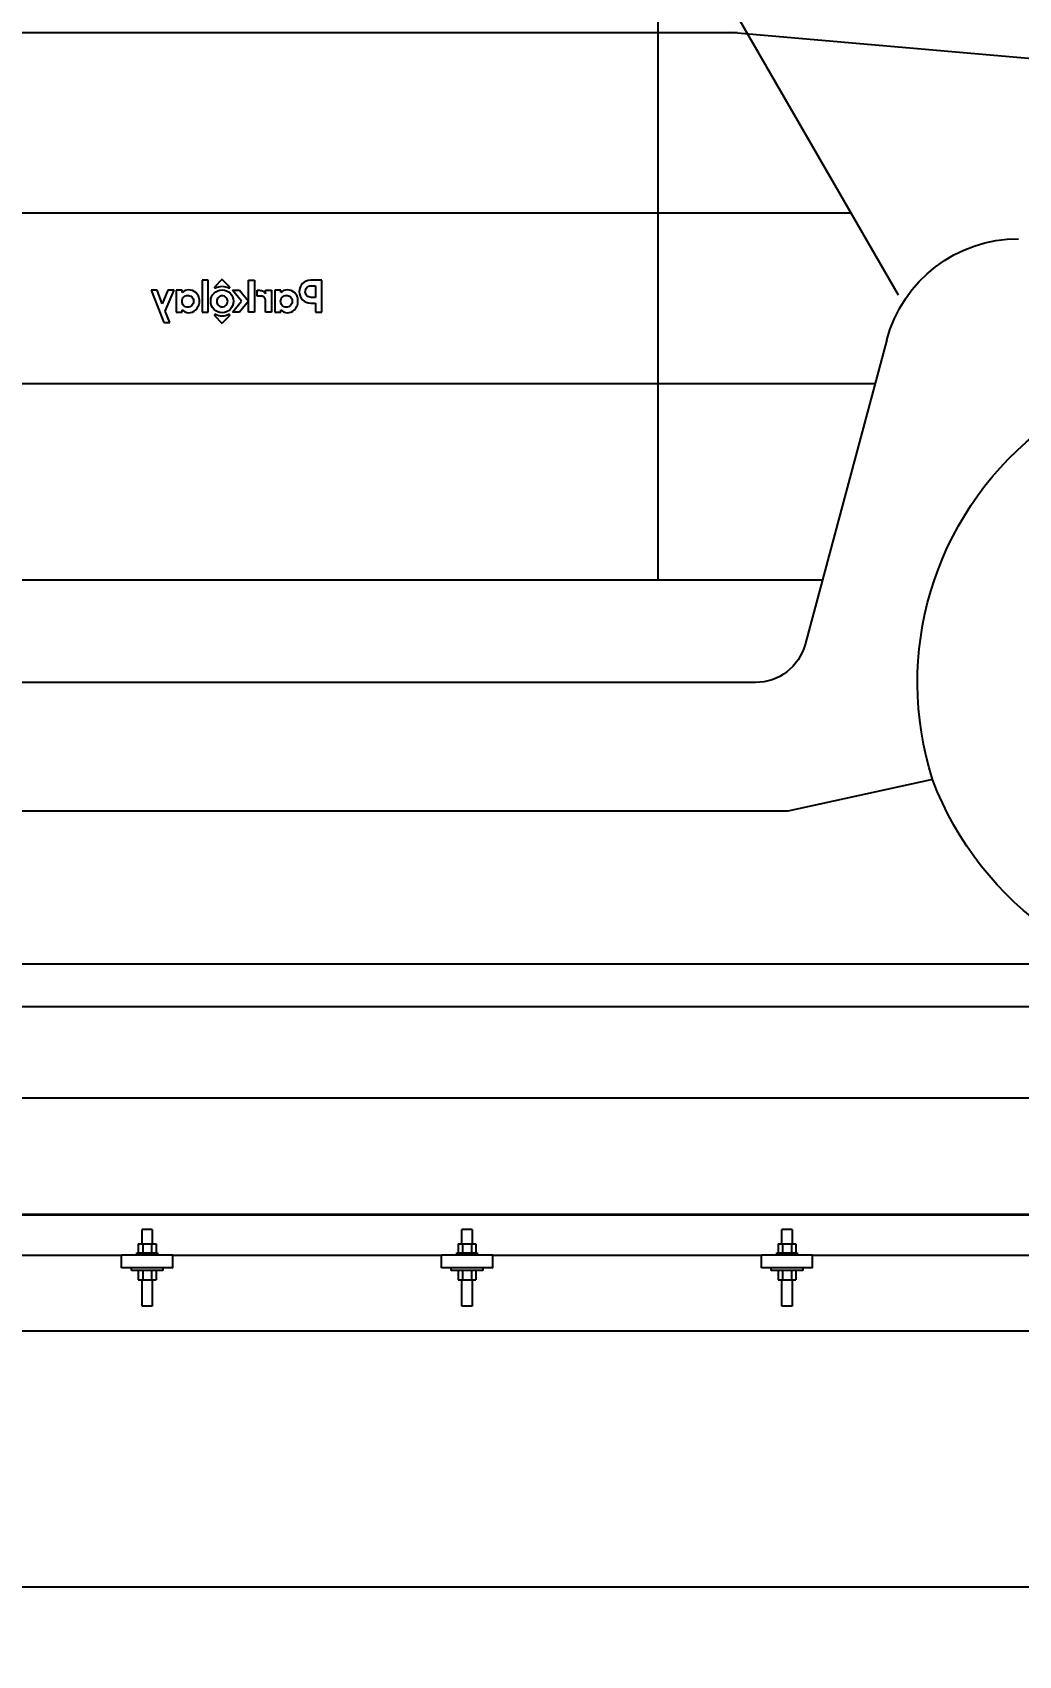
# Model space of a CAD drawing. Header units: metres. Extents: x 22161 to 254982, y -319656 to -11038.
# Drawn here: x 79590.1 to 79705.7, y -25743.2 to -25553 of the extents above; entities that cross this region are included whole.
import ezdxf

# ---------------------------------------------------------------- set-up
doc = ezdxf.new("R2010")
doc.units = ezdxf.units.M
for name, color, linetype in [('j', 4, 'Continuous'), ('PMX25-CAR', 254, 'Continuous'), ('PMX25-LOGO', 7, 'Continuous')]:
    doc.layers.add(name, color=color, linetype=linetype)
doc.layers.add('PMX25-RAIL', color=7, linetype='Continuous', true_color=0xffcc5a)
doc.layers.add('PMX25-SDP', color=7, linetype='Continuous', true_color=0x00b7c8)
doc.styles.add('ITALIC', font='italic.shx')
doc.dimstyles.new('dim-a-100', dxfattribs={"dimtxt": 40, "dimasz": 1, "dimexe": 10, "dimexo": 0, "dimgap": 6, "dimtad": 0, "dimdec": 0, "dimrnd": 5, "dimzin": 0, "dimdsep": 46, "dimtxsty": 'ITALIC', "dimblk1": 'R', "dimblk2": 'R', "dimsah": 1, "dimcen": 0.01, "dimse1": 1, "dimse2": 1, "dimclrd": 1, "dimclrt": 3, "dimadec": 0, "dimazin": 0, "dimtfac": 1, "dimtdec": 0, "dimtix": 1, "dimtmove": 2, "dimatfit": 3, "dimldrblk": 'R', "dimfxl": 1, "dimtolj": 1, "dimtzin": 0, "dimarcsym": 0})

# ---------------------------------------------------------------- blocks, each defined once
blk = doc.blocks.new('R')
blk.add_line((0, 6), (0, -6))
blk.add_circle((0, 0), 2)
blk = doc.blocks.new('*D9490')
at = {"layer": 'Defpoints', "color": 0}
for p in [(22160.54, -11038.28), (254981.96, -319594.12), (254889.51, -319637.39)]:
    blk.add_point(p, dxfattribs=at)
at = {"layer": 'j', "color": 1, "lineweight": -2}
for p, q in [((254970.04, -319576.66), (254970.84, -319576.06)), ((254969.25, -319577.26), (254889.51, -319637.39)), ((254888.71, -319637.99), (254887.92, -319638.59))]:
    blk.add_line(p, q, dxfattribs=at)
for p, rotation in [((254969.25, -319577.26), 217.0216487905008), ((254889.51, -319637.39), 37.02164879050087)]:
    blk.add_blockref('R', p, dxfattribs=dict(at, rotation=rotation))
at = {"layer": 'j', "color": 3, "insert": (254929.38, -319607.33), "char_height": 40, "attachment_point": 5, "rotation": 217.0216, "style": 'ITALIC'}
blk.add_mtext('\\A1;100', dxfattribs=at)
blk = doc.blocks.new('LOGO----DECOR-PMX25')
at = {"layer": 'PMX25-LOGO'}
for p, q in [((-10, 2.13), (-8.71, 2.13)), ((-10, -1.62), (-10, 2.13)), ((-8.71, 2.13), (-8.43, 2.11)), ((-8.43, 2.11), (-8.3, 2.07)), ((-8.3, 2.07), (-8.17, 2.03)), ((-8.17, 2.03), (-7.94, 1.9)), ((-7.94, 1.9), (-7.74, 1.74)), ((-1.42, 2.13), (-2.13, 2.13)), ((-2.13, 2.13), (-2.13, -1.62)), ((-1.42, -1.62), (-1.42, 2.13)), ((0.79, 1.37), (1.61, 2.19)), ((1.61, 2.19), (1.67, 2.21)), ((1.67, 2.21), (1.73, 2.19)), ((1.73, 2.19), (2.54, 1.37)), ((3.31, 2.13), (4.01, 2.13)), ((3.31, -1.62), (3.31, 2.13)), ((4.01, 2.13), (4.01, -1.62)), ((-9.29, 1.47), (-9.29, 0.11)), ((-8.76, 1.47), (-9.29, 1.47)), ((-9.29, 0.11), (-8.76, 0.11)), ((-8.61, 1.46), (-8.76, 1.47)), ((-8.76, 0.11), (-8.61, 0.13)), ((-8.48, 1.42), (-8.61, 1.46)), ((-8.61, 0.13), (-8.48, 0.17)), ((-8.36, 1.35), (-8.48, 1.42)), ((-8.48, 0.17), (-8.36, 0.23)), ((-8.26, 1.27), (-8.36, 1.35)), ((-8.36, 0.23), (-8.26, 0.31)), ((-8.19, 1.17), (-8.26, 1.27)), ((-8.26, 0.31), (-8.19, 0.41)), ((-8.13, 1.05), (-8.19, 1.17)), ((-8.19, 0.41), (-8.13, 0.53)), ((-8.09, 0.93), (-8.13, 1.05)), ((-8.13, 0.53), (-8.09, 0.66)), ((-8.08, 0.79), (-8.09, 0.93)), ((-8.09, 0.66), (-8.08, 0.79)), ((-7.74, 1.74), (-7.58, 1.55)), ((-7.58, 0.04), (-7.74, -0.16)), ((-7.58, 1.55), (-7.46, 1.32)), ((-7.46, 0.27), (-7.58, 0.04)), ((-7.46, 1.32), (-7.38, 1.06)), ((-7.38, 0.52), (-7.46, 0.27)), ((-7.38, 1.06), (-7.36, 0.79)), ((-7.36, 0.79), (-7.38, 0.52)), ((-7.19, -0.02), (-7.16, 0.13)), ((-7.16, 0.13), (-7.11, 0.26)), ((-7.11, 0.26), (-6.98, 0.49)), ((-6.98, 0.49), (-6.82, 0.68)), ((-6.82, 0.68), (-6.62, 0.82)), ((-6.62, 0.82), (-6.41, 0.92)), ((-6.42, 0.06), (-6.48, -0.05)), ((-6.33, 0.17), (-6.42, 0.06)), ((-6.41, 0.92), (-6.19, 0.98)), ((-6.23, 0.25), (-6.33, 0.17)), ((-6.11, 0.31), (-6.23, 0.25)), ((-6.19, 0.98), (-5.97, 1)), ((-5.98, 0.35), (-6.11, 0.31)), ((-5.84, 0.36), (-5.98, 0.35)), ((-5.97, 1), (-5.74, 0.98)), ((-5.71, 0.35), (-5.84, 0.36)), ((-5.74, 0.98), (-5.53, 0.92)), ((-5.58, 0.31), (-5.71, 0.35)), ((-5.47, 0.24), (-5.58, 0.31)), ((-5.53, 0.92), (-5.35, 0.82)), ((-5.37, 0.16), (-5.47, 0.24)), ((-5.29, 0.06), (-5.37, 0.16)), ((-5.35, 0.82), (-5.21, 0.7)), ((-5.23, -0.06), (-5.29, 0.06)), ((-5.21, 0.7), (-5.21, 0.95)), ((-5.21, 0.95), (-4.5, 0.95)), ((-4.5, 0.95), (-4.5, -1.62)), ((-3.41, 0.95), (-4.11, 0.95)), ((-4.11, 0.95), (-4.11, -1.62)), ((-3.41, 0.53), (-3.41, 0.95)), ((-3.36, 0.62), (-3.41, 0.53)), ((-3.37, -0.03), (-3.32, 0.06)), ((-3.29, 0.71), (-3.36, 0.62)), ((-3.32, 0.06), (-3.26, 0.13)), ((-3.22, 0.78), (-3.29, 0.71)), ((-3.26, 0.13), (-3.19, 0.19)), ((-3.14, 0.84), (-3.22, 0.78)), ((-3.19, 0.19), (-3.11, 0.23)), ((-3.05, 0.89), (-3.14, 0.84)), ((-3.11, 0.23), (-3.02, 0.26)), ((-2.94, 0.92), (-3.05, 0.89)), ((-3.02, 0.26), (-2.92, 0.27)), ((-2.83, 0.94), (-2.94, 0.92)), ((-2.92, 0.27), (-2.42, 0.27)), ((-2.7, 0.95), (-2.83, 0.94)), ((-2.42, 0.95), (-2.7, 0.95)), ((-2.42, 0.27), (-2.42, 0.95)), ((-0.37, 0.95), (-1.42, -0.33)), ((-0.61, -0.33), (0.44, 0.95)), ((0.44, 0.95), (-0.37, 0.95)), ((0.44, 0.19), (0.36, -0.06)), ((0.56, 0.41), (0.44, 0.19)), ((0.72, 0.61), (0.56, 0.41)), ((0.92, 0.77), (0.72, 0.61)), ((0.77, 1.32), (0.79, 1.37)), ((0.78, 1.26), (0.77, 1.32)), ((0.81, 1.24), (0.78, 1.26)), ((0.85, 1.23), (0.81, 1.24)), ((0.89, 1.24), (0.85, 1.23)), ((1.07, 1.32), (0.89, 1.24)), ((1.15, 0.9), (0.92, 0.77)), ((1.27, 1.37), (1.07, 1.32)), ((1.07, -0.08), (1.13, 0.03)), ((1.13, 0.03), (1.21, 0.12)), ((1.4, 0.98), (1.15, 0.9)), ((1.21, 0.12), (1.3, 0.2)), ((1.46, 1.41), (1.27, 1.37)), ((1.3, 0.2), (1.41, 0.26)), ((1.67, 1), (1.4, 0.98)), ((1.41, 0.26), (1.54, 0.3)), ((1.67, 1.42), (1.46, 1.41)), ((1.54, 0.3), (1.67, 0.31)), ((1.87, 1.41), (1.67, 1.42)), ((1.94, 0.98), (1.67, 1)), ((1.67, 0.31), (1.8, 0.3)), ((1.8, 0.3), (1.92, 0.26)), ((2.07, 1.37), (1.87, 1.41)), ((1.92, 0.26), (2.03, 0.2)), ((2.19, 0.9), (1.94, 0.98)), ((2.03, 0.2), (2.13, 0.12)), ((2.26, 1.32), (2.07, 1.37)), ((2.13, 0.12), (2.2, 0.03)), ((2.41, 0.77), (2.19, 0.9)), ((2.2, 0.03), (2.26, -0.08)), ((2.45, 1.24), (2.26, 1.32)), ((2.61, 0.61), (2.41, 0.77)), ((2.48, 1.23), (2.45, 1.24)), ((2.52, 1.24), (2.48, 1.23)), ((2.55, 1.26), (2.52, 1.24)), ((2.54, 1.37), (2.57, 1.32)), ((2.57, 1.32), (2.55, 1.26)), ((2.78, 0.41), (2.61, 0.61)), ((2.9, 0.19), (2.78, 0.41)), ((2.98, -0.06), (2.9, 0.19)), ((4.37, -0.02), (4.4, 0.13)), ((4.4, 0.13), (4.45, 0.26)), ((4.45, 0.26), (4.58, 0.49)), ((4.58, 0.49), (4.74, 0.68)), ((4.74, 0.68), (4.93, 0.82)), ((4.93, 0.82), (5.15, 0.92)), ((5.14, 0.06), (5.08, -0.05)), ((5.23, 0.17), (5.14, 0.06)), ((5.15, 0.92), (5.37, 0.98)), ((5.33, 0.25), (5.23, 0.17)), ((5.45, 0.31), (5.33, 0.25)), ((5.37, 0.98), (5.59, 1)), ((5.58, 0.35), (5.45, 0.31)), ((5.72, 0.36), (5.58, 0.35)), ((5.59, 1), (5.82, 0.98)), ((5.85, 0.35), (5.72, 0.36)), ((5.82, 0.98), (6.03, 0.92)), ((5.98, 0.31), (5.85, 0.35)), ((6.09, 0.24), (5.98, 0.31)), ((6.03, 0.92), (6.21, 0.82)), ((6.19, 0.16), (6.09, 0.24)), ((6.27, 0.06), (6.19, 0.16)), ((6.21, 0.82), (6.35, 0.7)), ((6.32, -0.06), (6.27, 0.06)), ((6.35, 0.7), (6.35, 0.95)), ((6.35, 0.95), (7.06, 0.95)), ((7.06, 0.95), (7.06, -1.62)), ((8.33, -1.51), (7.31, 0.95)), ((7.31, 0.95), (8.05, 0.95)), ((8.05, 0.95), (8.68, -0.63)), ((10, 0.95), (8.51, -2.81)), ((8.68, -0.63), (9.27, 0.95)), ((9.27, 0.95), (10, 0.95)), ((-9.29, -1.62), (-10, -1.62)), ((-8.71, -0.55), (-9.29, -0.55)), ((-9.29, -0.55), (-9.29, -1.62)), ((-8.43, -0.52), (-8.71, -0.55)), ((-8.3, -0.49), (-8.43, -0.52)), ((-8.17, -0.44), (-8.3, -0.49)), ((-7.94, -0.32), (-8.17, -0.44)), ((-7.74, -0.16), (-7.94, -0.32)), ((-7.22, -0.33), (-7.21, -0.17)), ((-7.21, -0.5), (-7.22, -0.33)), ((-7.21, -0.17), (-7.19, -0.02)), ((-7.19, -0.65), (-7.21, -0.5)), ((-7.16, -0.79), (-7.19, -0.65)), ((-7.1, -0.92), (-7.16, -0.79)), ((-6.97, -1.15), (-7.1, -0.92)), ((-6.81, -1.34), (-6.97, -1.15)), ((-6.62, -1.48), (-6.81, -1.34)), ((-6.41, -1.59), (-6.62, -1.48)), ((-6.52, -0.18), (-6.53, -0.33)), ((-6.53, -0.33), (-6.52, -0.47)), ((-6.48, -0.05), (-6.52, -0.18)), ((-6.52, -0.47), (-6.48, -0.6)), ((-6.48, -0.6), (-6.42, -0.72)), ((-6.42, -0.72), (-6.33, -0.82)), ((-6.19, -1.65), (-6.41, -1.59)), ((-6.33, -0.82), (-6.23, -0.9)), ((-6.23, -0.9), (-6.11, -0.97)), ((-5.98, -1.67), (-6.19, -1.65)), ((-6.11, -0.97), (-5.98, -1.01)), ((-5.98, -1.01), (-5.84, -1.02)), ((-5.74, -1.65), (-5.98, -1.67)), ((-5.84, -1.02), (-5.71, -1.01)), ((-5.53, -1.57), (-5.74, -1.65)), ((-5.71, -1.01), (-5.58, -0.97)), ((-5.58, -0.97), (-5.47, -0.9)), ((-5.35, -1.47), (-5.53, -1.57)), ((-5.47, -0.9), (-5.37, -0.82)), ((-5.37, -0.82), (-5.29, -0.72)), ((-5.21, -1.33), (-5.35, -1.47)), ((-5.29, -0.72), (-5.23, -0.6)), ((-5.2, -0.19), (-5.23, -0.06)), ((-5.23, -0.6), (-5.2, -0.47)), ((-5.21, -1.62), (-5.21, -1.33)), ((-5.21, -1.33), (-5.21, -1.33)), ((-4.5, -1.62), (-5.21, -1.62)), ((-5.19, -0.33), (-5.2, -0.19)), ((-5.2, -0.47), (-5.19, -0.33)), ((-4.11, -1.62), (-3.41, -1.62)), ((-3.41, -0.21), (-3.4, -0.12)), ((-3.41, -1.62), (-3.41, -0.21)), ((-3.4, -0.12), (-3.37, -0.03)), ((-2.13, -1.62), (-1.42, -1.62)), ((-1.42, -0.33), (-0.37, -1.62)), ((0.44, -1.62), (-0.61, -0.33)), ((-0.37, -1.62), (0.44, -1.62)), ((0.36, -0.06), (0.33, -0.33)), ((0.33, -0.33), (0.36, -0.6)), ((0.36, -0.6), (0.44, -0.85)), ((0.44, -0.85), (0.56, -1.08)), ((0.56, -1.08), (0.72, -1.28)), ((0.72, -1.28), (0.92, -1.44)), ((0.81, -1.9), (0.85, -1.89)), ((0.85, -1.89), (0.89, -1.9)), ((0.92, -1.44), (1.15, -1.56)), ((1.02, -0.33), (1.03, -0.2)), ((1.03, -0.46), (1.02, -0.33)), ((1.03, -0.2), (1.07, -0.08)), ((1.07, -0.59), (1.03, -0.46)), ((1.13, -0.7), (1.07, -0.59)), ((1.21, -0.79), (1.13, -0.7)), ((1.15, -1.56), (1.4, -1.64)), ((1.3, -0.87), (1.21, -0.79)), ((1.41, -0.93), (1.3, -0.87)), ((1.4, -1.64), (1.67, -1.67)), ((1.54, -0.97), (1.41, -0.93)), ((1.67, -0.98), (1.54, -0.97)), ((1.8, -0.97), (1.67, -0.98)), ((1.67, -1.67), (1.94, -1.64)), ((1.92, -0.93), (1.8, -0.97)), ((2.03, -0.87), (1.92, -0.93)), ((1.94, -1.64), (2.19, -1.56)), ((2.13, -0.79), (2.03, -0.87)), ((2.2, -0.7), (2.13, -0.79)), ((2.19, -1.56), (2.41, -1.44)), ((2.26, -0.59), (2.2, -0.7)), ((2.26, -0.08), (2.3, -0.2)), ((2.3, -0.46), (2.26, -0.59)), ((2.3, -0.2), (2.31, -0.33)), ((2.31, -0.33), (2.3, -0.46)), ((2.41, -1.44), (2.61, -1.28)), ((2.45, -1.9), (2.48, -1.89)), ((2.48, -1.89), (2.52, -1.9)), ((2.61, -1.28), (2.78, -1.08)), ((2.78, -1.08), (2.9, -0.85)), ((2.9, -0.85), (2.98, -0.6)), ((3, -0.33), (2.98, -0.06)), ((2.98, -0.6), (3, -0.33)), ((4.01, -1.62), (3.31, -1.62)), ((4.34, -0.17), (4.37, -0.02)), ((4.34, -0.33), (4.34, -0.17)), ((4.34, -0.5), (4.34, -0.33)), ((4.37, -0.65), (4.34, -0.5)), ((4.4, -0.79), (4.37, -0.65)), ((4.46, -0.92), (4.4, -0.79)), ((4.59, -1.15), (4.46, -0.92)), ((4.75, -1.34), (4.59, -1.15)), ((4.94, -1.48), (4.75, -1.34)), ((5.15, -1.59), (4.94, -1.48)), ((5.04, -0.18), (5.03, -0.33)), ((5.03, -0.33), (5.04, -0.47)), ((5.08, -0.05), (5.04, -0.18)), ((5.04, -0.47), (5.08, -0.6)), ((5.08, -0.6), (5.14, -0.72)), ((5.14, -0.72), (5.23, -0.82)), ((5.37, -1.65), (5.15, -1.59)), ((5.23, -0.82), (5.33, -0.9)), ((5.33, -0.9), (5.45, -0.97)), ((5.58, -1.67), (5.37, -1.65)), ((5.45, -0.97), (5.58, -1.01)), ((5.58, -1.01), (5.72, -1.02)), ((5.81, -1.65), (5.58, -1.67)), ((5.72, -1.02), (5.85, -1.01)), ((6.03, -1.57), (5.81, -1.65)), ((5.85, -1.01), (5.98, -0.97)), ((5.98, -0.97), (6.09, -0.9)), ((6.21, -1.47), (6.03, -1.57)), ((6.09, -0.9), (6.19, -0.82)), ((6.19, -0.82), (6.27, -0.72)), ((6.35, -1.33), (6.21, -1.47)), ((6.27, -0.72), (6.32, -0.6)), ((6.36, -0.19), (6.32, -0.06)), ((6.32, -0.6), (6.36, -0.47)), ((6.35, -1.62), (6.35, -1.33)), ((6.35, -1.33), (6.35, -1.33)), ((7.06, -1.62), (6.35, -1.62)), ((6.37, -0.33), (6.36, -0.19)), ((6.36, -0.47), (6.37, -0.33)), ((7.8, -2.81), (8.33, -1.51)), ((0.77, -1.98), (0.78, -1.93)), ((0.79, -2.04), (0.77, -1.98)), ((0.78, -1.93), (0.81, -1.9)), ((1.61, -2.85), (0.79, -2.04)), ((0.89, -1.9), (1.07, -1.98)), ((1.07, -1.98), (1.27, -2.04)), ((1.27, -2.04), (1.46, -2.07)), ((1.46, -2.07), (1.67, -2.09)), ((1.67, -2.88), (1.61, -2.85)), ((1.67, -2.09), (1.87, -2.07)), ((1.73, -2.85), (1.67, -2.88)), ((2.54, -2.04), (1.73, -2.85)), ((1.87, -2.07), (2.07, -2.04)), ((2.07, -2.04), (2.26, -1.98)), ((2.26, -1.98), (2.45, -1.9)), ((2.52, -1.9), (2.55, -1.93)), ((2.57, -1.98), (2.54, -2.04)), ((2.55, -1.93), (2.57, -1.98)), ((8.51, -2.81), (7.8, -2.81))]:
    blk.add_line(p, q, dxfattribs=at)
blk = doc.blocks.new('CAR-SUV--SIDE-DECOR-PMX25')
at = {"layer": 'PMX25-CAR'}
for p, q in [((-111.79, 81.38), (-55.96, 178.08)), ((-83.58, 118.25), (-83.58, 48)), ((-203.62, 102.4), (-92.01, 112.17)), ((-92.89, 112.13), (204.48, 112.13)), ((-106.24, 91), (198.5, 91)), ((-110.39, 76.14), (-100.83, 40.45)), ((-109.01, 71), (101.17, 71)), ((-102.85, 48), (87.89, 48)), ((-95.03, 36), (77.5, 36)), ((-115.77, 24.61), (-98.82, 20.9)), ((-98.81, 20.9), (51.19, 20.9))]:
    blk.add_line(p, q, dxfattribs=at)
for centre, radius, start, end in [((-125.85, 72), 16, 14.9999, 89.9997), ((-151.5, 36), 37.5, 342.3248, 187.916), ((-95.03, 42), 6, 195, 270), ((-151.33, 37.99), 37.99, 269.7498, 339.3815)]:
    blk.add_arc(centre, radius, start, end, dxfattribs=at)
at = {"layer": 'PMX25-LOGO', "ltscale": 100}
blk.add_blockref('LOGO----DECOR-PMX25', (-34.17, 81), dxfattribs=at)
blk = doc.blocks.new('*U14250')
at = {"layer": 'PMX25-RAIL'}
for p, q in [((130, -26.3), (-130, -26.3)), ((129.7, -26.4), (-129.7, -26.4)), ((-94.35, -28.1), (-94.35, -29.77)), ((-94.35, -28.1), (-93.15, -28.1)), ((-93.15, -29.77), (-93.15, -28.1)), ((-56.85, -28.1), (-56.85, -29.77)), ((-56.85, -28.1), (-55.65, -28.1)), ((-55.65, -29.77), (-55.65, -28.1)), ((-19.35, -28.1), (-19.35, -29.77)), ((-19.35, -28.1), (-18.15, -28.1)), ((-18.15, -29.77), (-18.15, -28.1)), ((-94.79, -29.77), (-94.79, -30.85)), ((-94.27, -29.77), (-94.79, -29.77)), ((-94.27, -29.77), (-94.27, -30.85)), ((-93.23, -29.77), (-94.27, -29.77)), ((-93.23, -29.77), (-93.23, -30.85)), ((-92.71, -29.77), (-93.23, -29.77)), ((-92.71, -29.77), (-92.71, -30.85)), ((-57.29, -29.77), (-57.29, -30.85)), ((-56.77, -29.77), (-57.29, -29.77)), ((-56.77, -29.77), (-56.77, -30.85)), ((-55.73, -29.77), (-56.77, -29.77)), ((-55.73, -29.77), (-55.73, -30.85)), ((-55.21, -29.77), (-55.73, -29.77)), ((-55.21, -29.77), (-55.21, -30.85)), ((-19.79, -29.77), (-19.79, -30.85)), ((-19.27, -29.77), (-19.79, -29.77)), ((-19.27, -29.77), (-19.27, -30.85)), ((-18.23, -29.77), (-19.27, -29.77)), ((-18.23, -29.77), (-18.23, -30.85)), ((-17.71, -29.77), (-18.23, -29.77)), ((-17.71, -29.77), (-17.71, -30.85)), ((-96.75, -31.1), (-128.5, -31.1)), ((-96.75, -32.6), (-96.75, -31.1)), ((-96.75, -31.1), (-90.75, -31.1)), ((-94.95, -30.85), (-94.95, -31.1)), ((-92.55, -30.85), (-94.95, -30.85)), ((-92.55, -31.1), (-92.55, -30.85)), ((-90.75, -32.6), (-90.75, -31.1)), ((-59.25, -31.1), (-90.75, -31.1)), ((-59.25, -32.6), (-59.25, -31.1)), ((-59.25, -31.1), (-53.25, -31.1)), ((-57.45, -30.85), (-57.45, -31.1)), ((-55.05, -30.85), (-57.45, -30.85)), ((-55.05, -31.1), (-55.05, -30.85)), ((-53.25, -32.6), (-53.25, -31.1)), ((-21.75, -31.1), (-53.25, -31.1)), ((-21.75, -32.6), (-21.75, -31.1)), ((-21.75, -31.1), (-15.75, -31.1)), ((-19.95, -30.85), (-19.95, -31.1)), ((-17.55, -30.85), (-19.95, -30.85)), ((-17.55, -31.1), (-17.55, -30.85)), ((-15.75, -32.6), (-15.75, -31.1)), ((15.75, -31.1), (-15.75, -31.1)), ((-96.75, -32.6), (-90.75, -32.6)), ((-95.6, -32.6), (-95.6, -32.9)), ((-95.6, -32.9), (-93.75, -32.9)), ((-94.79, -32.9), (-94.79, -33.98)), ((-94.27, -33.98), (-94.79, -33.98)), ((-94.35, -33.98), (-94.35, -37.1)), ((-94.27, -32.9), (-94.27, -33.98)), ((-93.23, -33.98), (-94.27, -33.98)), ((-93.75, -32.9), (-91.9, -32.9)), ((-93.23, -32.9), (-93.23, -33.98)), ((-92.71, -33.98), (-93.23, -33.98)), ((-93.15, -37.1), (-93.15, -33.98)), ((-92.71, -32.9), (-92.71, -33.98)), ((-91.9, -32.9), (-91.9, -32.6)), ((-59.25, -32.6), (-53.25, -32.6)), ((-58.1, -32.6), (-58.1, -32.9)), ((-58.1, -32.9), (-56.25, -32.9)), ((-57.29, -32.9), (-57.29, -33.98)), ((-56.77, -33.98), (-57.29, -33.98)), ((-56.85, -33.98), (-56.85, -37.1)), ((-56.77, -32.9), (-56.77, -33.98)), ((-55.73, -33.98), (-56.77, -33.98)), ((-56.25, -32.9), (-54.4, -32.9)), ((-55.73, -32.9), (-55.73, -33.98)), ((-55.21, -33.98), (-55.73, -33.98)), ((-55.65, -37.1), (-55.65, -33.98)), ((-55.21, -32.9), (-55.21, -33.98)), ((-54.4, -32.9), (-54.4, -32.6)), ((-21.75, -32.6), (-15.75, -32.6)), ((-20.6, -32.6), (-20.6, -32.9)), ((-20.6, -32.9), (-18.75, -32.9)), ((-19.79, -32.9), (-19.79, -33.98)), ((-19.27, -33.98), (-19.79, -33.98)), ((-19.35, -33.98), (-19.35, -37.1)), ((-19.27, -32.9), (-19.27, -33.98)), ((-18.23, -33.98), (-19.27, -33.98)), ((-18.75, -32.9), (-16.9, -32.9)), ((-18.23, -32.9), (-18.23, -33.98)), ((-17.71, -33.98), (-18.23, -33.98)), ((-18.15, -37.1), (-18.15, -33.98)), ((-17.71, -32.9), (-17.71, -33.98)), ((-16.9, -32.9), (-16.9, -32.6)), ((-94.35, -37.1), (-93.15, -37.1)), ((-56.85, -37.1), (-55.65, -37.1)), ((-19.35, -37.1), (-18.15, -37.1))]:
    blk.add_line(p, q, dxfattribs=at)
at = {"layer": 'PMX25-SDP'}
for p, q in [((-127.16, 3), (127.16, 3)), ((-146.65, -2), (146.65, -2)), ((-137.16, -2), (137.16, -2)), ((-249.2, -12.7), (249.2, -12.7))]:
    blk.add_line(p, q, dxfattribs=at)
at = {"layer": 'PMX25-CAR', "ltscale": 100}
blk.add_blockref('CAR-SUV--SIDE-DECOR-PMX25', (4.96, 0), dxfattribs=at)

msp = doc.modelspace()

# ---------------------------------------------------------------- linework, layer by layer
for points in [[(78778.19, -25425.15), (80419.77, -25425.15), (80419.77, -25735.15), (78808.19, -25735.15)], [(78778.19, -25455.15), (80369.77, -25455.15), (80369.77, -25705.15), (78778.19, -25705.15)]]:
    msp.add_lwpolyline(points)

# ---------------------------------------------------------------- block references
at = {"layer": 'PMX25-SDP', "xscale": -1}
msp.add_blockref('*U14250', (79584.77, -25665.15), dxfattribs=at)

# ---------------------------------------------------------------- dimensions: what is measured, and where the dimension line sits
at = {"layer": 'j', "color": 2}
dim = msp.add_linear_dim(base=(254889.51, -319637.39, 75000), p1=(254981.96, -319594.12, 75000), p2=(22160.54, -11038.28, 75000), angle=37.0216, dimstyle='dim-a-100', override={"dimfxl": 10, "dimfxlon": 1, "dimarcsym": 1}, dxfattribs=at)
dim.commit()
dim.dimension.update_dxf_attribs({"geometry": '*D9490', "text_midpoint": (254929.38, -319607.33, 75000)})

doc.saveas('drawing.dxf')
